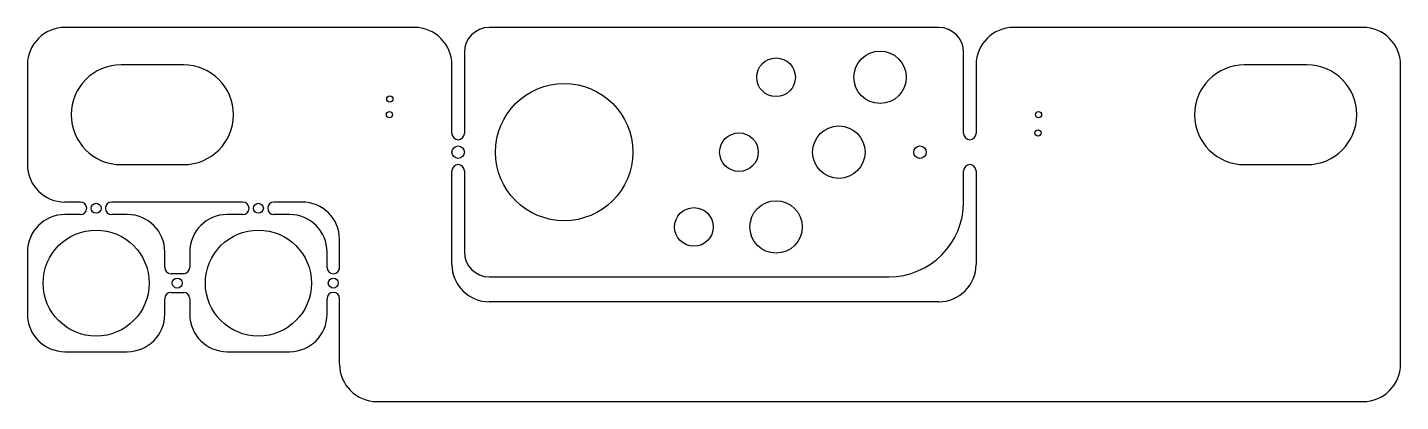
# Model space of a CAD drawing. Header units: millimetres. Extents: x -55 to 55, y -23 to 7.
import ezdxf

# ---------------------------------------------------------------- set-up
doc = ezdxf.new("R2010")
doc.units = ezdxf.units.MM

msp = doc.modelspace()

# ---------------------------------------------------------------- linework, layer by layer
at = {"color": 7, "linetype": 'Continuous', "lineweight": 25}
for p, q in [((-24, 7), (-52, 7)), ((18, 7), (-18, 7)), ((52, 7), (24, 7)), ((-20, 5), (-20, -1.5)), ((20, -1.5), (20, 5)), ((-55, 4), (-55, -4)), ((-42.5, 4), (-47.5, 4)), ((-21, -1.5), (-21, 4)), ((21, 4), (21, -1.5)), ((47.5, 4), (42.5, 4)), ((55, -20), (55, 4)), ((-47.5, -4), (-42.5, -4)), ((42.5, -4), (47.5, -4)), ((-21, -12), (-21, -4.5)), ((-20, -4.5), (-20, -11)), ((20, -7), (20, -4.5)), ((21, -4.5), (21, -12)), ((-50.75, -7), (-52, -7)), ((-37.75, -7), (-48.25, -7)), ((-33, -7), (-35.25, -7)), ((-50.75, -8), (-52, -8)), ((-47, -8), (-48.25, -8)), ((-37.75, -8), (-39, -8)), ((-34, -8), (-35.25, -8)), ((-55, -11), (-55, -16)), ((-44, -12.25), (-44, -11)), ((-42, -11), (-42, -12.25)), ((-31, -12.25), (-31, -11)), ((-30, -12.25), (-30, -10)), ((-42.5, -12.75), (-43.5, -12.75)), ((-18, -13), (14, -13)), ((-43.5, -14.25), (-42.5, -14.25)), ((-44, -16), (-44, -14.75)), ((-42, -14.75), (-42, -16)), ((-31, -16), (-31, -14.75)), ((-30, -20), (-30, -14.75)), ((18, -15), (-18, -15)), ((-52, -19), (-47, -19)), ((-39, -19), (-34, -19)), ((-27, -23), (52, -23))]:
    msp.add_line(p, q, dxfattribs=at)
for centre, radius in [((4.97, 3), 1.55), ((13.3, 3), 2.1), ((-12, -3), 5.5), ((-25.97, 1.26), 0.25), ((-26, 0), 0.25), ((26, 0), 0.25), ((10, -3), 2.1), ((2, -3), 1.55), ((25.96, -1.47), 0.25), ((-20.5, -3), 0.5), ((16.5, -3), 0.5), ((-49.5, -7.5), 0.4), ((-36.5, -7.5), 0.4), ((-1.61, -9), 1.55), ((4.97, -9), 2.1), ((-49.5, -13.5), 4.25), ((-36.5, -13.5), 4.25), ((-43, -13.5), 0.4), ((-30.5, -13.5), 0.4)]:
    msp.add_circle(centre, radius, dxfattribs=at)
for centre, radius, start, end in [((-52, 4), 3, 90, 180), ((-24, 4), 3, 0, 90), ((-18, 5), 2, 90, 180), ((18, 5), 2, 0, 90), ((24, 4), 3, 90, 180), ((52, 4), 3, 0, 90), ((-47.5, 0), 4, 90, 270), ((-42.5, 0), 4, 270, 90), ((42.5, 0), 4, 90, 270), ((47.5, 0), 4, 270, 90), ((-20.5, -1.5), 0.5, 180, 0), ((20.5, -1.5), 0.5, 180, 0), ((-52, -4), 3, 180, 270), ((-20.5, -4.5), 0.5, 0, 180), ((20.5, -4.5), 0.5, 0, 180), ((-50.75, -7.5), 0.5, 270, 90), ((-48.25, -7.5), 0.5, 90, 270), ((-37.75, -7.5), 0.5, 270, 90), ((-35.25, -7.5), 0.5, 90, 270), ((-33, -10), 3, 0, 90), ((14, -7), 6, 270, 0), ((-52, -11), 3, 90, 180), ((-47, -11), 3, 0, 90), ((-39, -11), 3, 90, 180), ((-34, -11), 3, 0, 90), ((-18, -11), 2, 180, 270), ((-18, -12), 3, 180, 270), ((18, -12), 3, 270, 0), ((-43.5, -12.25), 0.5, 180, 270), ((-42.5, -12.25), 0.5, 270, 0), ((-30.5, -12.25), 0.5, 180, 0), ((-43.5, -14.75), 0.5, 90, 180), ((-42.5, -14.75), 0.5, 0, 90), ((-30.5, -14.75), 0.5, 0, 180), ((-52, -16), 3, 180, 270), ((-47, -16), 3, 270, 0), ((-39, -16), 3, 180, 270), ((-34, -16), 3, 270, 0), ((-27, -20), 3, 180, 270), ((52, -20), 3, 270, 0)]:
    msp.add_arc(centre, radius, start, end, dxfattribs=at)

doc.saveas('drawing.dxf')
